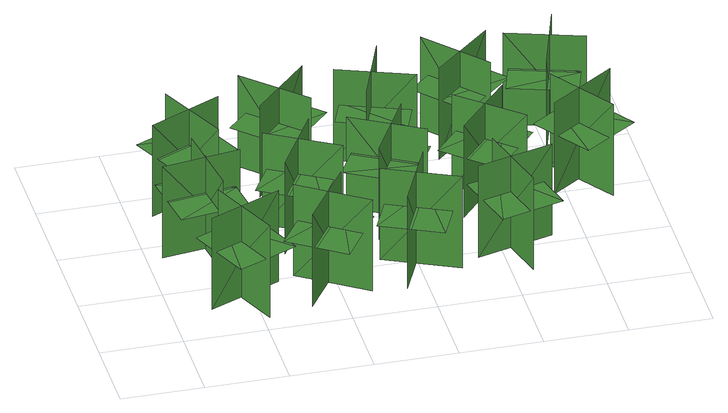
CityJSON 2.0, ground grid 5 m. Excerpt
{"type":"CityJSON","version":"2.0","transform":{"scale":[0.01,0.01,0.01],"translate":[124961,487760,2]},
"CityObjects":{
"tree1":{"type":"SolitaryVegetationObject","geometry":[{"type":"MultiSurface","lod":"1","boundaries":[[[0,1,2]],[[0,2,3]],[[4,5,6]],[[4,6,7]],[[8,9,10]],[[8,10,11]],[[8,12,13]],[[8,13,9]]]}]},
"tree2":{"type":"SolitaryVegetationObject","geometry":[{"type":"MultiSurface","lod":"1","boundaries":[[[14,15,16]],[[14,16,17]],[[18,19,20]],[[18,20,21]],[[22,23,24]],[[22,24,25]],[[22,26,27]],[[22,27,23]]]}]},
"tree3":{"type":"SolitaryVegetationObject","geometry":[{"type":"MultiSurface","lod":"1","boundaries":[[[28,29,30]],[[28,30,31]],[[32,33,34]],[[32,34,35]],[[36,37,38]],[[36,38,39]],[[36,40,41]],[[36,41,37]]]}]},
"tree4":{"type":"SolitaryVegetationObject","geometry":[{"type":"MultiSurface","lod":"1","boundaries":[[[42,43,44]],[[42,44,45]],[[46,47,48]],[[46,48,49]],[[50,51,52]],[[50,52,53]],[[50,54,55]],[[50,55,51]]]}]},
"tree5":{"type":"SolitaryVegetationObject","geometry":[{"type":"MultiSurface","lod":"1","boundaries":[[[56,57,58]],[[56,58,59]],[[60,61,62]],[[60,62,63]],[[64,65,66]],[[64,66,67]],[[64,68,69]],[[64,69,65]]]}]},
"tree6":{"type":"SolitaryVegetationObject","geometry":[{"type":"MultiSurface","lod":"1","boundaries":[[[70,71,72]],[[70,72,73]],[[74,75,76]],[[74,76,77]],[[78,79,80]],[[78,80,81]],[[78,82,83]],[[78,83,79]]]}]},
"tree7":{"type":"SolitaryVegetationObject","geometry":[{"type":"MultiSurface","lod":"1","boundaries":[[[84,85,86]],[[84,86,87]],[[88,89,90]],[[88,90,91]],[[92,93,94]],[[92,94,95]],[[92,96,97]],[[92,97,93]]]}]},
"tree8":{"type":"SolitaryVegetationObject","geometry":[{"type":"MultiSurface","lod":"1","boundaries":[[[98,99,100]],[[98,100,101]],[[102,103,104]],[[102,104,105]],[[106,107,108]],[[106,108,109]],[[106,110,111]],[[106,111,107]]]}]},
"tree9":{"type":"SolitaryVegetationObject","geometry":[{"type":"MultiSurface","lod":"1","boundaries":[[[112,113,114]],[[112,114,115]],[[116,117,118]],[[116,118,119]],[[120,121,122]],[[120,122,123]],[[120,124,125]],[[120,125,121]]]}]},
"tree10":{"type":"SolitaryVegetationObject","geometry":[{"type":"MultiSurface","lod":"1","boundaries":[[[126,127,128]],[[126,128,129]],[[130,131,132]],[[130,132,133]],[[134,135,136]],[[134,136,137]],[[134,138,139]],[[134,139,135]]]}]},
"tree11":{"type":"SolitaryVegetationObject","geometry":[{"type":"MultiSurface","lod":"1","boundaries":[[[140,141,142]],[[140,142,143]],[[144,145,146]],[[144,146,147]],[[148,149,150]],[[148,150,151]],[[148,152,153]],[[148,153,149]]]}]},
"tree12":{"type":"SolitaryVegetationObject","geometry":[{"type":"MultiSurface","lod":"1","boundaries":[[[154,155,156]],[[154,156,157]],[[158,159,160]],[[158,160,161]],[[162,163,164]],[[162,164,165]],[[162,166,167]],[[162,167,163]]]}]},
"tree13":{"type":"SolitaryVegetationObject","geometry":[{"type":"MultiSurface","lod":"1","boundaries":[[[168,169,170]],[[168,170,171]],[[172,173,174]],[[172,174,175]],[[176,177,178]],[[176,178,179]],[[176,180,181]],[[176,181,177]]]}]},
"tree14":{"type":"SolitaryVegetationObject","geometry":[{"type":"MultiSurface","lod":"1","boundaries":[[[182,183,184]],[[182,184,185]],[[186,187,188]],[[186,188,189]],[[190,191,192]],[[190,192,193]],[[190,194,195]],[[190,195,191]]]}]}
},
"vertices":[
[343,562,26],[536,122,26],[536,122,649],[343,562,649],[235,281,26],[235,281,649],[676,474,649],[676,474,26],[372,542,409],[541,158,409],[720,236,409],[551,621,409],[187,461,409],[355,76,409],
[566,946,24],[90,876,24],[90,876,647],[566,946,647],[323,1124,24],[323,1124,647],[392,648,647],[392,648,24],[538,922,407],[123,862,407],[151,668,407],[567,729,407],[509,1122,407],[94,1062,407],
[579,1516,24],[142,1313,24],[142,1313,647],[579,1516,647],[295,1617,24],[295,1617,647],[497,1180,647],[497,1180,24],[559,1485,407],[178,1309,407],[260,1132,407],[641,1308,407],[474,1669,407],[93,1493,407],
[1063,553,41],[796,153,41],[796,153,664],[1063,553,664],[768,492,41],[768,492,664],[1168,225,664],[1168,225,41],[1061,517,424],[829,168,424],[991,59,424],[1224,409,424],[893,629,424],[660,280,424],
[1014,1128,48],[773,712,48],[773,712,671],[1014,1128,671],[723,1048,48],[723,1048,671],[1140,807,671],[1140,807,48],[1015,1092,431],[804,729,431],[974,631,431],[1184,994,431],[840,1193,431],[629,830,431],
[779,1325,50],[1112,1672,50],[1112,1672,673],[779,1325,673],[1080,1333,50],[1080,1333,673],[733,1667,673],[733,1667,50],[786,1361,434],[1077,1663,434],[937,1799,434],[645,1497,434],[932,1220,434],[1223,1523,434],
[1564,622,55],[1365,184,55],[1365,184,678],[1564,622,678],[1283,514,55],[1283,514,678],[1721,315,678],[1721,315,55],[1569,586,439],[1395,204,439],[1573,123,439],[1747,505,439],[1385,670,439],[1211,288,439],
[1645,839,64],[1225,1073,64],[1225,1073,687],[1645,839,687],[1560,1128,64],[1560,1128,687],[1326,707,687],[1326,707,64],[1609,837,447],[1242,1041,447],[1147,870,447],[1514,666,447],[1707,1014,447],[1341,1218,447],
[1271,1560,73],[1722,1391,73],[1722,1391,696],[1271,1560,696],[1398,1287,73],[1398,1287,696],[1568,1737,696],[1568,1737,73],[1307,1567,457],[1700,1419,457],[1769,1602,457],[1376,1750,457],[1235,1378,457],[1628,1230,457],
[1980,641,70],[2105,177,70],[2105,177,693],[1980,641,693],[1832,379,70],[1832,379,693],[2296,504,693],[2296,504,70],[2006,616,453],[2115,211,453],[2304,262,453],[2195,667,453],[1811,564,453],[1920,159,453],
[2164,1153,81],[1848,791,81],[1848,791,704],[2164,1153,704],[1863,1130,81],[1863,1130,704],[2226,814,704],[2226,814,81],[2158,1118,464],[1882,801,464],[2030,673,464],[2306,989,464],[2006,1251,464],[1730,934,464],
[1852,1396,92],[2208,1719,92],[2208,1719,715],[1852,1396,715],[2153,1384,92],[2153,1384,715],[1829,1740,715],[1829,1740,92],[1862,1430,476],[2172,1713,476],[2041,1858,476],[1730,1575,476],[1998,1281,476],[2308,1563,476],
[2456,1175,97],[2729,779,97],[2729,779,720],[2456,1175,720],[2404,878,97],[2404,878,720],[2800,1151,720],[2800,1151,97],[2490,1161,481],[2727,815,481],[2888,926,481],[2651,1272,481],[2323,1046,481],[2560,700,481],
[2748,1494,111],[2290,1639,111],[2290,1639,734],[2748,1494,734],[2607,1761,111],[2607,1761,734],[2462,1302,734],[2462,1302,111],[2713,1485,495],[2313,1612,495],[2254,1426,495],[2654,1299,495],[2774,1678,495],[2374,1805,495]
]}
